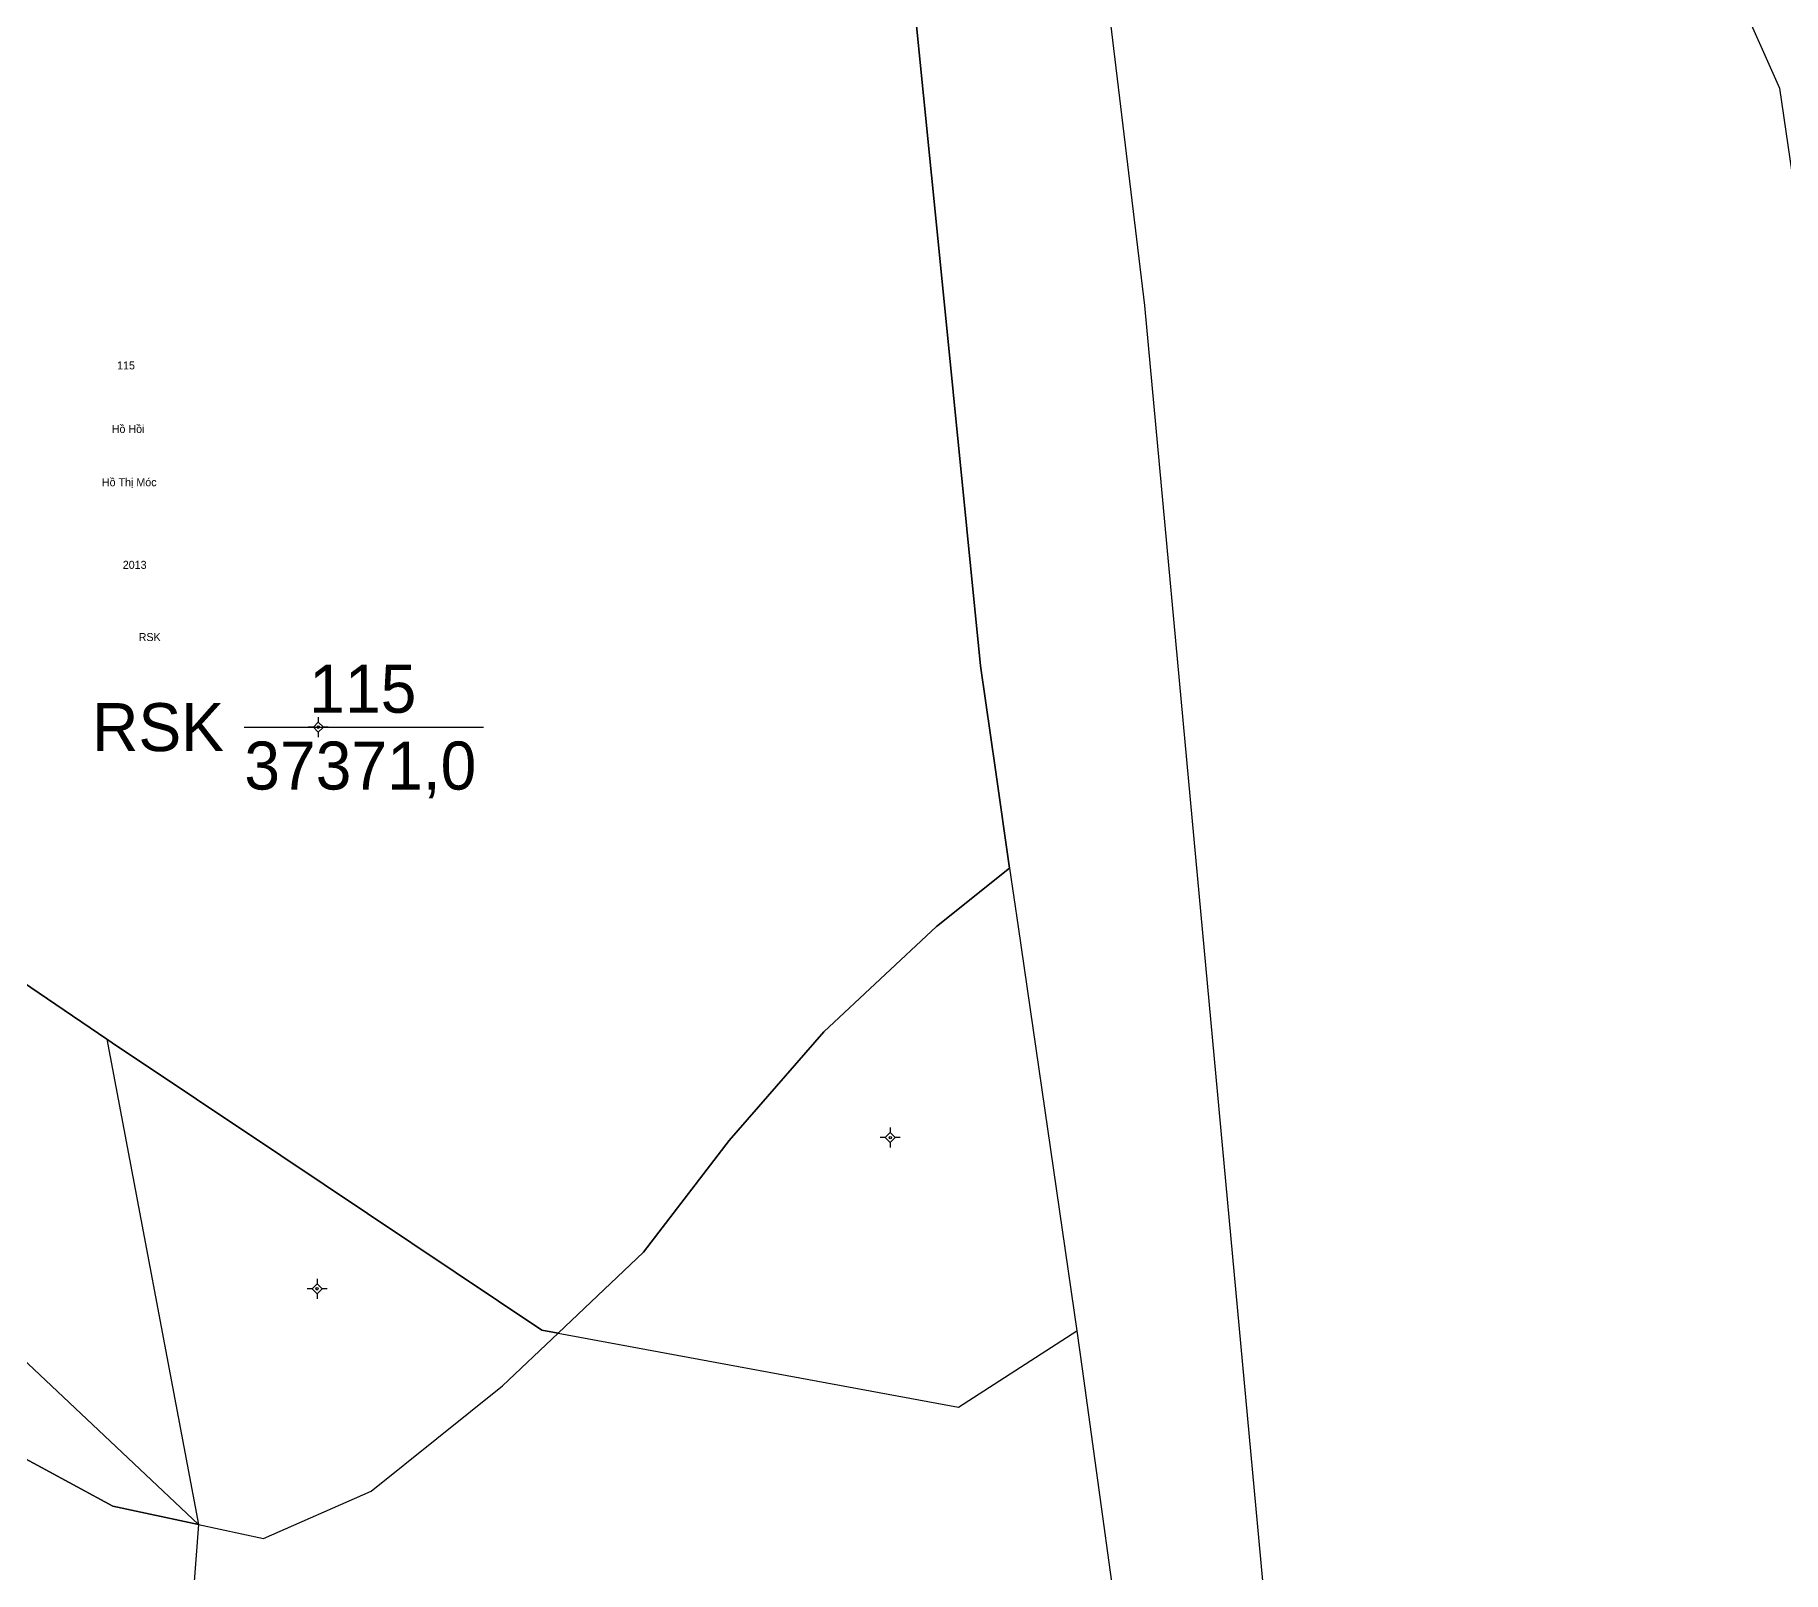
# Model space of a CAD drawing. Extents: x -2 to 554490, y -4 to 1841918.
# Drawn here: x 553175.4 to 553393.9, y 1840589.2 to 1840781.3 of the extents above; entities that cross this region are included whole.
import ezdxf

# ---------------------------------------------------------------- set-up
doc = ezdxf.new("R2010")
doc.units = 0
for name, color, linetype in [('Level 11', 7, 'Continuous'), ('Level 13', 7, 'Continuous'), ('Level 16', 7, 'Continuous'), ('Level 17', 7, 'Continuous'), ('Level 18', 7, 'Continuous'), ('Level 2', 7, 'Continuous'), ('Level 23', 7, 'Continuous'), ('Level 3', 7, 'Continuous'), ('Level 31', 7, 'Continuous'), ('Level 34', 7, 'Continuous'), ('Level 4', 7, 'Continuous'), ('Level 52', 7, 'Continuous'), ('Level 54', 7, 'Continuous')]:
    doc.layers.add(name, color=color, linetype=linetype)

msp = doc.modelspace()

# ---------------------------------------------------------------- linework, layer by layer
at = {"layer": 'Level 11'}
for p, q in [((553210.81, 1840696.05), (553210.81, 1840695.43)), ((553210.19, 1840694.8), (553209.56, 1840694.8)), ((553210.81, 1840695.43), (553210.19, 1840694.8)), ((553210.19, 1840694.8), (553210.81, 1840694.18)), ((553211.44, 1840694.8), (553210.81, 1840695.43)), ((553210.81, 1840694.18), (553211.44, 1840694.8)), ((553210.81, 1840694.18), (553210.81, 1840693.55)), ((553212.06, 1840694.8), (553211.44, 1840694.8)), ((553281.68, 1840643.51), (553281.05, 1840643.51)), ((553282.3, 1840644.14), (553281.68, 1840643.51)), ((553281.68, 1840643.51), (553282.3, 1840642.89)), ((553282.3, 1840644.76), (553282.3, 1840644.14)), ((553282.93, 1840643.51), (553282.3, 1840644.14)), ((553282.3, 1840642.89), (553282.93, 1840643.51)), ((553283.55, 1840643.51), (553282.93, 1840643.51)), ((553282.3, 1840642.89), (553282.3, 1840642.26)), ((553210.03, 1840624.62), (553209.4, 1840624.62)), ((553210.65, 1840625.25), (553210.03, 1840624.62)), ((553210.03, 1840624.62), (553210.65, 1840624)), ((553210.65, 1840625.87), (553210.65, 1840625.25)), ((553211.28, 1840624.62), (553210.65, 1840625.25)), ((553210.65, 1840624), (553211.28, 1840624.62)), ((553210.65, 1840624), (553210.65, 1840623.37)), ((553211.9, 1840624.62), (553211.28, 1840624.62))]:
    msp.add_line(p, q, dxfattribs=at)
for centre in [(553210.81, 1840694.8), (553282.3, 1840643.51), (553210.65, 1840624.62)]:
    msp.add_circle(centre, 0.15, dxfattribs=at)
at = {"layer": 'Level 13'}
msp.add_line((553201.55, 1840694.8), (553231.45, 1840694.8), dxfattribs=at)
at = {"layer": 'Level 2'}
msp.add_line((553184.36, 1840655.82), (553195.82, 1840595.18), dxfattribs=at)
for points in [[(553284.39, 1840794.42), (553285.46, 1840783.67), (553288.44, 1840753.81), (553293.57, 1840702.45), (553295.45, 1840689.48), (553297.23, 1840677.16)], [(553184.36, 1840655.82), (553123.85, 1840696.9), (553096.61, 1840688.66), (553195.82, 1840595.18)], [(553240.8, 1840619.09), (553251.45, 1840629.19), (553262.18, 1840643.16), (553274, 1840656.72), (553288.07, 1840669.89), (553297.23, 1840677.16)], [(553297.23, 1840677.16), (553298.29, 1840669.86), (553305.61, 1840619.38)], [(553184.36, 1840655.82), (553185.03, 1840655.36), (553206.14, 1840641.28), (553238.76, 1840619.47), (553240.8, 1840619.09)], [(553123.08, 1840617.14), (553137.29, 1840619.61), (553152.33, 1840615.79), (553167.24, 1840607.12), (553185.14, 1840597.48), (553195.82, 1840595.18)], [(553240.8, 1840619.09), (553290.82, 1840609.85), (553305.61, 1840619.38)], [(553305.61, 1840619.38), (553306.3, 1840614.61), (553312.15, 1840571.95), (553314.47, 1840555.03)], [(553195.82, 1840595.18), (553203.98, 1840593.43), (553217.42, 1840599.34), (553233.85, 1840612.5), (553240.8, 1840619.09)], [(553195.82, 1840595.18), (553194.02, 1840571.09), (553196.05, 1840551.96), (553202.16, 1840532.41), (553212.34, 1840500.54)]]:
    msp.add_lwpolyline(points, dxfattribs=at)
at = {"layer": 'Level 23'}
msp.add_lwpolyline([(553321.36, 1841181.03), (553300.89, 1841080.49), (553301.31, 1841027.76), (553301.43, 1841013), (553302.3, 1840903.54), (553302.8, 1840841.13), (553314.09, 1840747.47), (553320.71, 1840675.86), (553331.49, 1840559.37), (553335.16, 1840548.03), (553342.19, 1840526.28), (553343.3, 1840524.15), (553362.28, 1840487.79), (553371.32, 1840470.47), (553399.85, 1840435.54)], dxfattribs=at)
at = {"layer": 'Level 3'}
for points in [[(553285.46, 1840783.67), (553288.44, 1840753.81), (553293.57, 1840702.45), (553295.45, 1840689.48), (553297.23, 1840677.16), (553288.07, 1840669.89), (553274, 1840656.72), (553262.18, 1840643.16), (553251.45, 1840629.19), (553240.8, 1840619.09), (553238.76, 1840619.47), (553206.14, 1840641.28), (553185.03, 1840655.36), (553184.36, 1840655.82), (553123.85, 1840696.9)], [(553285.46, 1840783.67), (553288.44, 1840753.81), (553293.57, 1840702.45), (553295.45, 1840689.48), (553297.23, 1840677.16), (553288.07, 1840669.89), (553274, 1840656.72), (553262.18, 1840643.16), (553251.45, 1840629.19), (553240.8, 1840619.09), (553238.76, 1840619.47), (553206.14, 1840641.28), (553185.03, 1840655.36), (553184.36, 1840655.82), (553123.85, 1840696.9)], [(553096.61, 1840688.66), (553195.82, 1840595.18), (553185.14, 1840597.48), (553167.24, 1840607.12)], [(553096.61, 1840688.66), (553195.82, 1840595.18), (553185.14, 1840597.48), (553167.24, 1840607.12)]]:
    msp.add_lwpolyline(points, dxfattribs=at)
at = {"layer": 'Level 31'}
for p, q in [((553385.82, 1840791.82), (553393.45, 1840774.66)), ((553393.45, 1840774.66), (553397.09, 1840749.87))]:
    msp.add_line(p, q, dxfattribs=at)
at = {"layer": 'Level 34'}
msp.add_line((553240.8, 1840619.09), (553241.68, 1840619.92), dxfattribs=at)
at = {"layer": 'Level 52'}
for points in [[(553297.23, 1840677.16), (553295.45, 1840689.48), (553293.57, 1840702.45), (553288.44, 1840753.81), (553285.46, 1840783.67)], [(552890.81, 1840687.63), (552956.76, 1840676.34), (553009.69, 1840672.87), (553041.8, 1840674.6), (553067.43, 1840679.83), (553123.08, 1840617.14), (553137.29, 1840619.61), (553152.33, 1840615.79), (553167.24, 1840607.12), (553185.14, 1840597.48), (553195.82, 1840595.18), (553096.61, 1840688.66), (553123.85, 1840696.9), (553184.36, 1840655.82), (553185.03, 1840655.36), (553206.14, 1840641.28), (553238.76, 1840619.47), (553240.8, 1840619.09), (553251.45, 1840629.19), (553262.18, 1840643.16), (553274, 1840656.72), (553288.07, 1840669.89), (553297.23, 1840677.16)]]:
    msp.add_lwpolyline(points, dxfattribs=at)

# ---------------------------------------------------------------- texts
at = {"layer": 'Level 13'}
msp.add_text('115', height=6, dxfattribs=at).set_placement((553209.68, 1840696.6))
at = {"layer": 'Level 16'}
msp.add_text('RSK', height=1, dxfattribs=at).set_placement((553188.36, 1840705.56))
at = {"layer": 'Level 17'}
msp.add_text('115', height=1, dxfattribs=at).set_placement((553185.66, 1840739.5))
at = {"layer": 'Level 18'}
for s, p in [('Hồ Hồi', (553184.99, 1840731.56)), ('Hồ Thị Móc', (553183.76, 1840724.9))]:
    msp.add_text(s, height=1, dxfattribs=at).set_placement(p)
at = {"layer": 'Level 2'}
msp.add_text('RSK', height=6, dxfattribs=at).set_placement((553182.53, 1840691.8))
at = {"layer": 'Level 4'}
msp.add_text('37371,0', height=6, dxfattribs=at).set_placement((553201.56, 1840687))
at = {"layer": 'Level 54'}
msp.add_text('2013', height=1, dxfattribs=at).set_placement((553186.37, 1840714.58))

doc.saveas('drawing.dxf')
